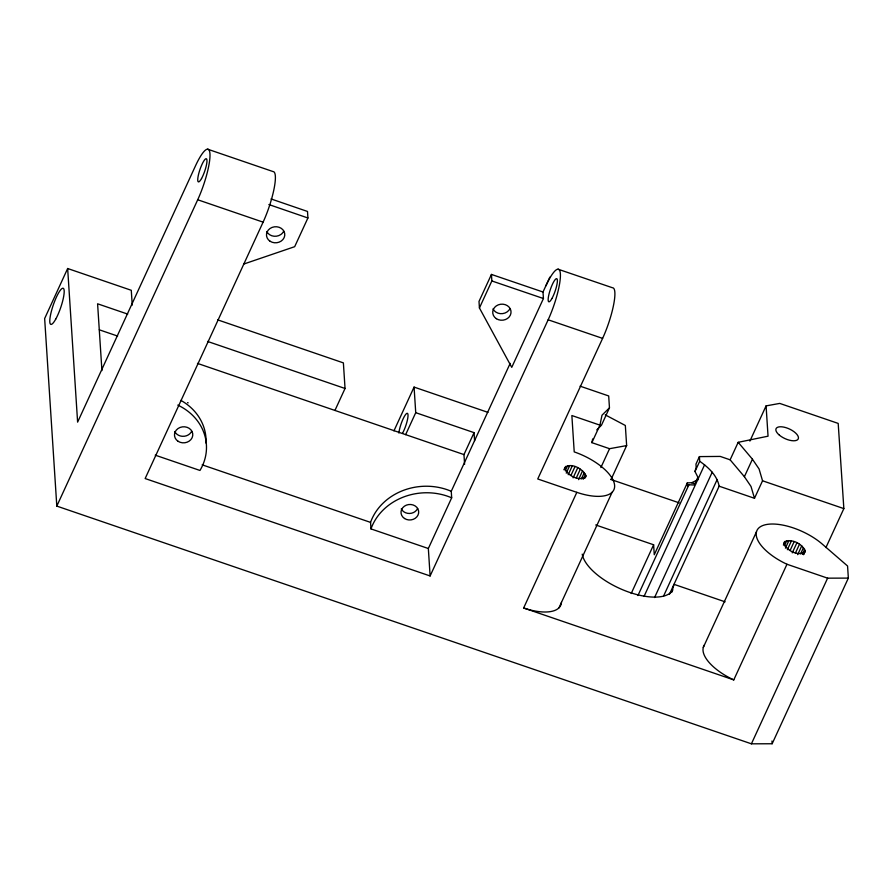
<?xml version="1.0" encoding="UTF-8"?>
<svg xmlns="http://www.w3.org/2000/svg" width="893" height="893" viewBox="0 0 893 893"><rect width="100%" height="100%" fill="white"/><g stroke="black" fill="none" stroke-linecap="round" stroke-linejoin="round"><path stroke-width="1.34" d="M564.99 467.229L564.722 468.524C567.58 475.668 578.809 481.394 585.663 477.085L585.931 475.79C583.386 468.49 568.037 460.487 563.84 469.74M605.231 414.854L625.334 425.481L626.64 445.596L609.562 448.699L591.88 442.649L592.662 438.921M591.88 442.649L599.94 425.146L602.005 415.2L609.461 407.844L608.691 395.956L580.07 386.156M671.681 592.461L674.003 584.335L725.116 601.826M804.827 552.086L805.106 550.791C802.238 543.658 791.019 537.921 784.166 542.241L783.887 543.536C786.744 550.668 797.974 556.406 804.827 552.086L803.667 554.62M695.535 484.095L691.629 482.756L687.331 482.856L687.532 485.904L688.905 484.765L694.308 485.011L697.88 477.242L695 471.515L696.16 467.151L695.96 464.103L699.409 456.602L720.238 456.423L730.128 459.817L744.394 476.706L751.013 486.462L754.496 498.294L719.144 486.194C717.101 475.333 708.361 467.374 699.71 461.257L699.409 456.602M543 292L491.44 274.43L479.005 301.443L479.429 307.962L511.745 367.369L543.435 298.53L543 292L549.854 277.143M132.242 305.116L131.282 290.292L67.656 268.514L44.65 318.533L56.806 506.097L751.415 743.824L772.155 743.757L848.35 578.106L847.569 566.006L822.297 544.116A41.703 18.083 24.7 0 0 760.881 526.446A41.703 18.083 24.7 0 0 786.967 564.253L827.61 578.162L848.35 578.106M56.806 506.097L197.71 199.764A35.441 7.289 -71.1 0 0 209.955 153.775A35.441 7.289 -71.1 0 0 195.511 165.808L77.613 422.132L67.656 268.514M207.611 149.176L273.012 171.556A35.441 7.289 -71.1 0 1 263.1 222.145L145.146 478.548L430.113 575.963L548.157 319.794A35.441 7.323 -71.1 0 0 560.369 273.794A35.441 7.323 -71.1 0 0 545.891 285.816M334.942 410.445L345.044 388.477L343.381 362.882L217.702 319.861M393.947 430.85L414.073 387.093L487.958 412.365M405.645 434.634L415.736 412.678L414.073 387.093M479.429 307.962L491.853 280.949L491.44 274.43M464.594 464.338L463.969 454.593L474.06 432.647L415.736 412.678M430.113 575.963L428.339 548.514L451.679 497.814L451.255 491.284L510.171 363.373M564.811 468.78L565.961 466.269M565.269 470.734L567.58 465.711M566.251 473.123L569.723 465.588M568.194 474.708L572.246 465.923M570.928 475.467L574.969 466.671M573.105 477.844L577.726 467.798M576.275 478.012L580.327 469.216M609.461 407.844L601.48 425.202L596.77 429.89M578.53 479.641L582.571 470.845M581.443 478.838L584.335 472.553M786.967 564.253L733.778 679.897L523.644 607.988L576.833 492.344A42.217 18.306 24.7 0 0 614.618 485.502A42.217 18.306 24.7 0 0 574.221 451.903L571.866 415.535L599.94 425.146M583.174 479.262L585.484 474.239M584.781 478.302L585.931 475.79M600.877 467.564L609.562 448.699M611.013 479.574L626.64 445.596M558.951 607.865L612.14 492.222M631.195 593.532L653.62 544.775L595.72 524.972M687.331 482.856L654.268 554.732L653.62 544.775M637.937 595.564L688.905 484.765M695 471.515L699.71 461.257M644.02 596.468L704.599 464.784M654.558 597.562L712.212 472.207M663.599 595.999L717.179 479.508M730.128 459.817L738.176 442.314L768.047 436.186L766.082 405.891L779.745 403.413L838.192 423.416L843.852 508.608L825.925 547.576M669.404 594.336L719.144 486.194M749.897 441.086L766.082 405.891M744.394 476.706L752.442 459.203L738.176 442.314M754.496 498.294L762.544 480.791L759.072 468.959L752.442 459.203M703.293 647.403L756.494 531.759M783.395 545.043L785.137 541.27M784.434 545.746L786.744 540.712M785.416 548.146L788.887 540.6M787.358 549.72L791.41 540.924M790.093 550.479L794.145 541.671M792.27 552.856L796.902 542.799M795.44 553.024L799.492 544.228M797.695 554.653L801.747 545.846M800.608 553.85L803.499 547.565M802.338 554.274L804.649 549.251M803.365 554.564L805.106 550.791M751.415 743.824L827.61 578.162M271.048 198.938L307.505 211.462L307.918 217.981L294.668 246.691L243.756 264.049M558.013 269.184L612.464 287.758A35.441 7.323 -71.1 0 1 602.608 338.38L537.742 478.972L576.833 492.344M691.629 482.756L698.449 479.452M491.853 280.949L543.435 298.53M548.157 319.794L602.608 338.38M187.519 402.643L188.166 402.855M197.71 199.764L263.1 222.145M762.544 480.791L843.852 508.608M127.71 314.102L97.594 303.799L101.925 370.584M207.578 341.439L345.044 388.477M610.745 479.429L679.182 502.848M99.279 329.796L117.608 336.069M197.476 363.395L463.969 454.593M202.175 464.829L370.55 522.383A57.42 50.365 -3.7 0 1 451.255 491.284M155.226 455.162L199.965 470.455A55.634 48.802 -3.6 0 0 177.785 405.098M370.55 522.383L370.975 528.902L428.339 548.514M268.871 204.553L307.918 217.981M771.976 741L772.155 743.757M474.06 432.647L474.596 440.896M672.831 589.96A49.628 21.521 24.7 0 1 624.776 590.608A49.628 21.521 24.7 0 1 582.236 554.14M733.778 679.897A41.703 18.083 24.7 0 1 704.432 644.969M561.429 602.418A42.217 18.306 24.7 0 1 523.644 607.988M283.695 231.153A9.164 8.037 -3.7 0 1 280.837 234.513L278.772 235.607A9.164 8.037 -3.7 0 1 266.773 231.499M180.888 400.388A55.634 48.802 -3.6 0 1 206.015 443.084M191.705 431.196A9.164 8.037 -3.7 0 1 184.471 436.242L182.083 436.286A9.164 8.037 -3.7 0 1 174.782 431.542M509.959 308.565A9.164 8.037 -3.6 0 1 508.776 310.407L507.09 311.925A9.164 8.037 -3.6 0 1 493.036 308.911M370.975 528.902A57.42 50.365 -3.7 0 1 451.679 497.814M417.623 508.508A8.852 7.758 -3.7 0 1 409.485 513.475A8.852 7.758 -3.7 0 1 401.281 508.843M398.87 433.027A12.223 2.512 -71.1 0 1 404.239 416.64A12.223 2.512 -71.1 0 1 407.956 416.741A12.223 2.512 -71.1 0 1 402.587 433.127M779.422 435.181A12.223 5.302 24.7 0 0 798.175 439.032A12.223 5.302 24.7 0 0 783.853 427.122A12.223 5.302 24.7 0 0 779.422 435.181M270.11 241.266A9.164 8.037 -3.7 0 0 284.722 235.64A9.164 8.037 -3.7 0 0 272.075 227.414A9.164 8.037 -3.7 0 0 270.11 241.266M178.109 441.309A9.164 8.037 -3.7 0 0 192.721 435.672A9.164 8.037 -3.7 0 0 180.073 427.457A9.164 8.037 -3.7 0 0 178.109 441.309M496.352 318.689A9.164 8.037 -3.6 0 0 510.975 313.063A9.164 8.037 -3.6 0 0 498.316 304.837A9.164 8.037 -3.6 0 0 496.352 318.689M404.518 518.498A8.852 7.758 -3.7 0 0 418.627 513.062A8.852 7.758 -3.7 0 0 406.415 505.125A8.852 7.758 -3.7 0 0 404.518 518.498M55.69 319.203A19.088 3.929 -71.1 0 0 63.771 288.863A19.088 3.929 -71.1 0 0 51.481 310.909A19.088 3.929 -71.1 0 0 55.69 319.203M201.539 178.533A12.223 2.512 -71.1 0 0 206.707 159.11A12.223 2.512 -71.1 0 0 198.838 173.22A12.223 2.512 -71.1 0 0 201.539 178.533M551.952 298.474A12.223 2.523 -71.1 0 0 557.12 279.051A12.223 2.523 -71.1 0 0 549.24 293.161A12.223 2.523 -71.1 0 0 551.952 298.474"/></g></svg>
